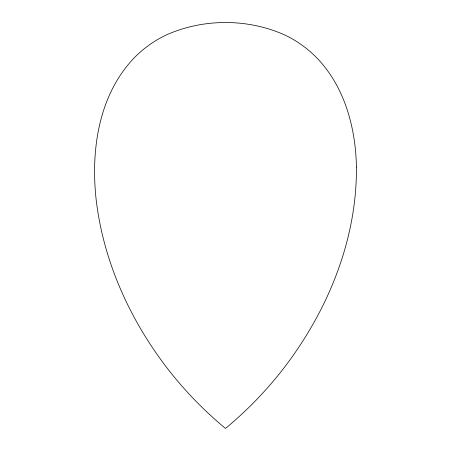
<?xml version="1.0" encoding="UTF-8"?>
<svg xmlns="http://www.w3.org/2000/svg" width="451" height="451" viewBox="0 0 451 451"><rect width="100%" height="100%" fill="white"/><g stroke="black" fill="none" stroke-linecap="round" stroke-linejoin="round"><path stroke-width="0.68" d="M356.425 166.983C357.029 241.821 326.304 314.386 280.398 372.509A380.774 380.774 0 0 1 225.494 428.444A380.774 380.774 0 0 1 170.596 372.515C131.089 322.578 103.313 262.392 96.063 198.812C90.843 150.217 98.549 96.311 132.91 59.211A111.792 111.792 0 0 1 165.844 35.161C203.119 18.305 247.881 18.305 285.156 35.161A111.792 111.792 0 0 1 318.09 59.211C345.032 88.052 355.681 128.326 356.425 166.983"/></g></svg>
